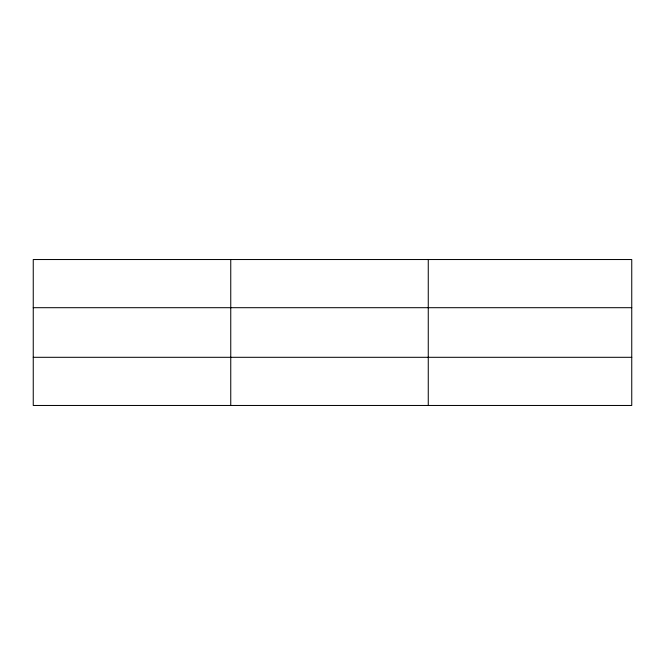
<?xml version="1.0" encoding="UTF-8"?>
<svg xmlns="http://www.w3.org/2000/svg" width="665" height="665" viewBox="0 0 665 665"><rect width="100%" height="100%" fill="white"/><g stroke="black" fill="none" stroke-linecap="round" stroke-linejoin="round"><path stroke-width="1" d="M230.755 405.467L230.755 259.533M428.26 405.467L428.26 259.533M631.75 357.305L631.75 405.467L33.25 405.467L33.25 259.533L631.75 259.533L631.75 357.305L33.25 357.305M33.25 307.696L631.75 307.696"/></g></svg>
